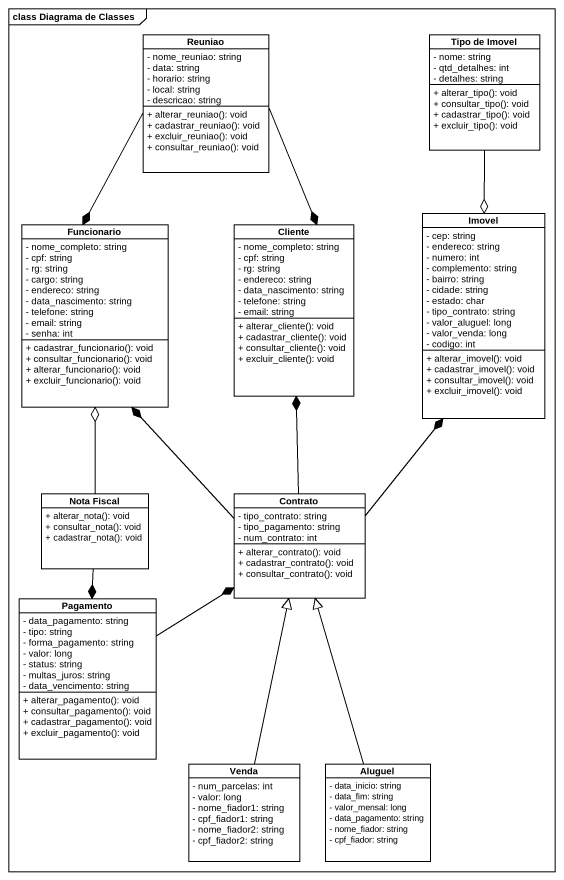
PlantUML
@startuml
mainframe class Diagrama de Classes
hide circle
hide empty members
skinparam classAttributeIconSize 0
class Reuniao {
  - nome_reuniao: string
  - data: string
  - horario: string
  - local: string
  - descricao: string
  + alterar_reuniao(): void
  + cadastrar_reuniao(): void
  + excluir_reuniao(): void
  + consultar_reuniao(): void
}
class "Tipo de Imovel" as Tipo_de_Imovel {
  - nome: string
  - qtd_detalhes: int
  - detalhes: string
  + alterar_tipo(): void
  + consultar_tipo(): void
  + cadastrar_tipo(): void
  + excluir_tipo(): void
}
class Imovel {
  - cep: string
  - endereco: string
  - numero: int
  - complemento: string
  - bairro: string
  - cidade: string
  - estado: char
  - tipo_contrato: string
  - valor_aluguel: long
  - valor_venda: long
  - codigo: int
  + alterar_imovel(): void
  + cadastrar_imovel(): void
  + consultar_imovel(): void
  + excluir_imovel(): void
}
class Funcionario {
  - nome_completo: string
  - cpf: string
  - rg: string
  - cargo: string
  - endereco: string
  - data_nascimento: string
  - telefone: string
  - email: string
  - senha: int
  + cadastrar_funcionario(): void
  + consultar_funcionario(): void
  + alterar_funcionario(): void
  + excluir_funcionario(): void
}
class Cliente {
  - nome_completo: string
  - cpf: string
  - rg: string
  - endereco: string
  - data_nascimento: string
  - telefone: string
  - email: string
  + alterar_cliente(): void
  + cadastrar_cliente(): void
  + consultar_cliente(): void
  + excluir_cliente(): void
}
class "Nota Fiscal" as Nota_Fiscal {
  + alterar_nota(): void
  + consultar_nota(): void
  + cadastrar_nota(): void
}
class Contrato {
  - tipo_contrato: string
  - tipo_pagamento: string
  - num_contrato: int
  + alterar_contrato(): void
  + cadastrar_contrato(): void
  + consultar_contrato(): void
}
class Pagamento {
  - data_pagamento: string
  - tipo: string
  - forma_pagamento: string
  - valor: long
  - status: string
  - multas_juros: string
  - data_vencimento: string
  + alterar_pagamento(): void
  + consultar_pagamento(): void
  + cadastrar_pagamento(): void
  + excluir_pagamento(): void
}
class Venda {
  - num_parcelas: int
  - valor: long
  - nome_fiador1: string
  - cpf_fiador1: string
  - nome_fiador2: string
  - cpf_fiador2: string
}
class Aluguel {
  - data_inicio: string
  - data_fim: string
  - valor_mensal: long
  - data_pagamento: string
  - nome_fiador: string
  - cpf_fiador: string
}
Reuniao --* Funcionario
Reuniao --* Cliente
Tipo_de_Imovel --o Imovel
Nota_Fiscal -up-o Funcionario
Nota_Fiscal --* Pagamento
Contrato -up-* Imovel
Contrato -up-* Funcionario
Contrato -up-* Cliente
Pagamento -up-* Contrato
Venda -up-|> Contrato
Aluguel -up-|> Contrato
@enduml
